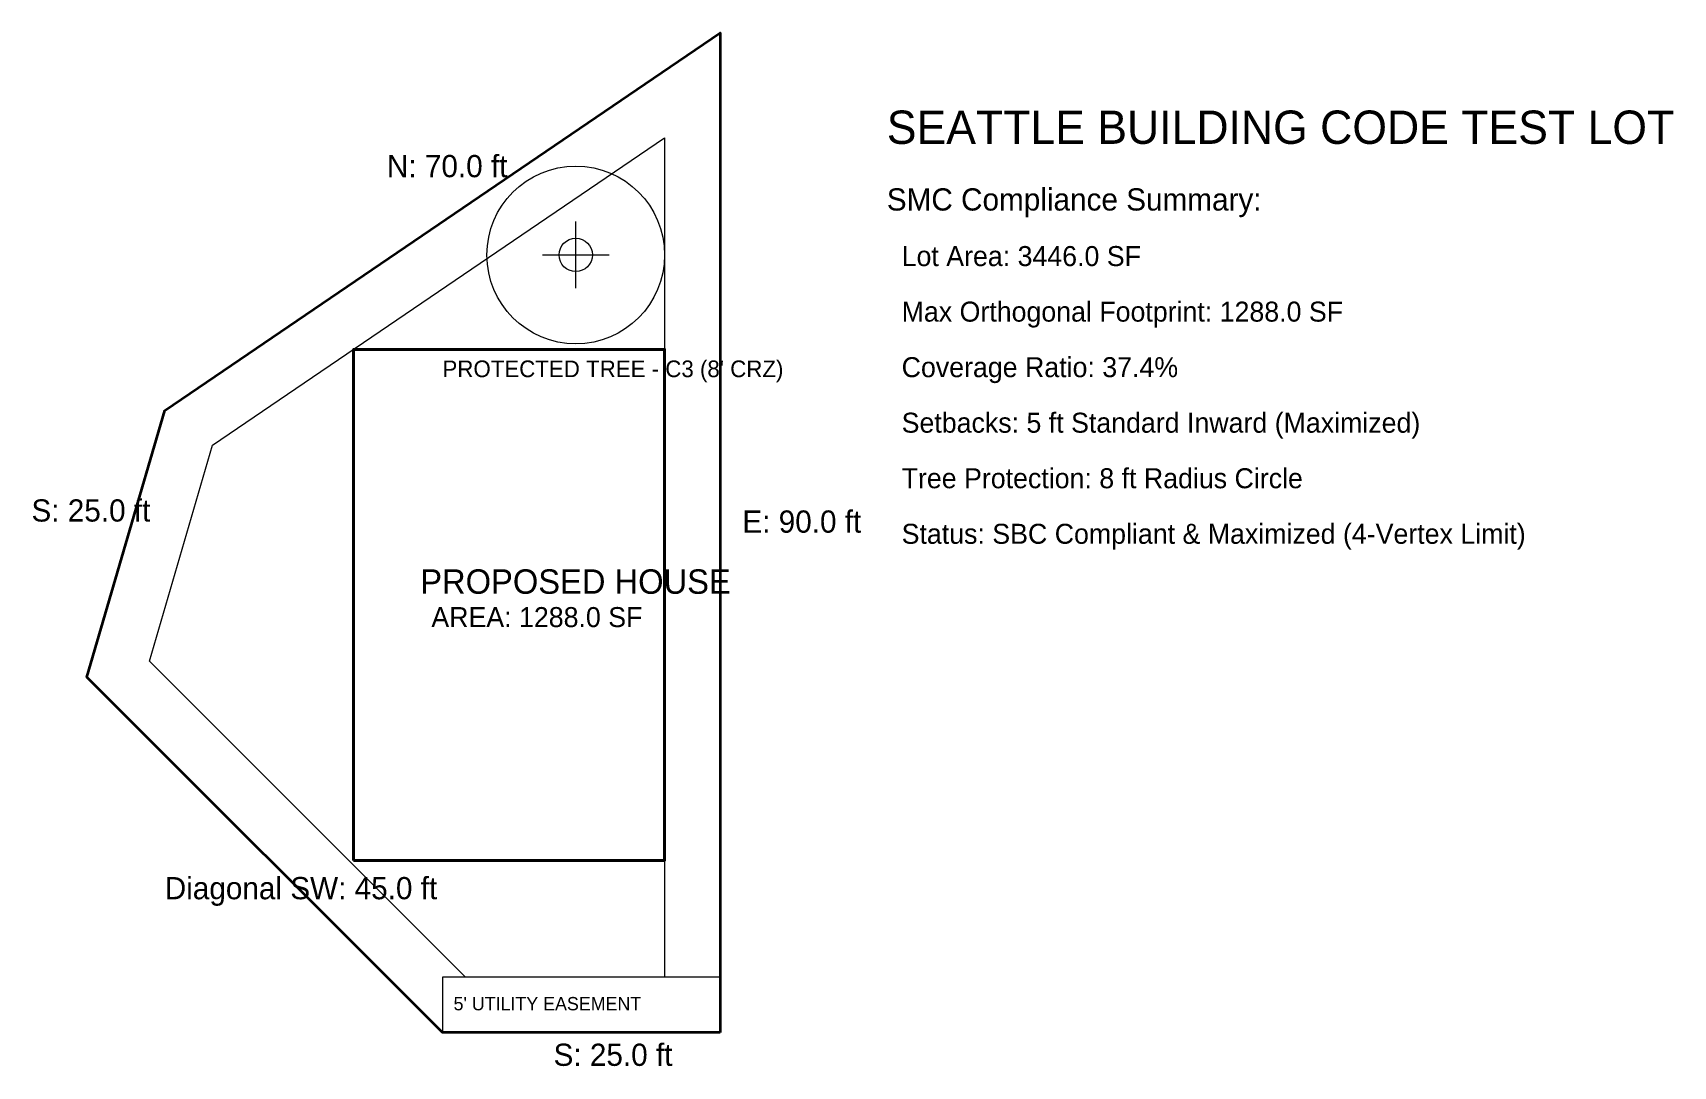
# Model space of a CAD drawing. Header units: metres. Extents: x 33 to 181, y -3 to 90.
import ezdxf

# ---------------------------------------------------------------- set-up
doc = ezdxf.new("R2010")
doc.units = ezdxf.units.M
doc.linetypes.add('DASHED', pattern=[0.25, -0.25])
for name, color, linetype, lineweight in [('ANNOTATIONS', 7, 'Continuous', 15), ('BUILDING_SETBACK', 3, 'DASHED', 15), ('LOT_BOUNDARY', 1, 'Continuous', 35), ('SBC_HOUSE_FOOTPRINT', 6, 'Continuous', 40), ('TREES', 120, 'Continuous', 15), ('UTILITIES', 5, 'DASHED', 15)]:
    doc.layers.add(name, color=color, linetype=linetype, lineweight=lineweight)

msp = doc.modelspace()

# ---------------------------------------------------------------- linework, layer by layer
at = {"layer": 'BUILDING_SETBACK', "lineweight": 15}
msp.add_lwpolyline([(90, 5), (72.07, 5), (43.63, 33.44), (49.3, 52.88), (90, 80.55), (90, 5)], close=True, dxfattribs=at)
at = {"layer": 'LOT_BOUNDARY', "lineweight": 35}
msp.add_lwpolyline([(95, 0), (70, 0), (38, 32), (45, 56), (95, 90)], close=True, dxfattribs=at)
at = {"layer": 'SBC_HOUSE_FOOTPRINT', "lineweight": 40}
msp.add_lwpolyline([(62, 15.5), (90, 15.5), (90, 61.5), (62, 61.5)], close=True, dxfattribs=at)
at = {"layer": 'TREES', "lineweight": 15}
for p, q in [((82, 67), (82, 73)), ((79, 70), (85, 70))]:
    msp.add_line(p, q, dxfattribs=at)
at = {"layer": 'TREES', "linetype": 'DASHED', "lineweight": 15}
msp.add_circle((82, 70), 8, dxfattribs=at)
at = {"layer": 'TREES', "lineweight": 15}
msp.add_circle((82, 70), 1.5, dxfattribs=at)
at = {"layer": 'UTILITIES', "lineweight": 15}
msp.add_lwpolyline([(70, 0), (95, 0), (95, 5), (70, 5)], close=True, dxfattribs=at)

# ---------------------------------------------------------------- texts
at = {"layer": 'ANNOTATIONS'}
for s, height, p in [('SEATTLE BUILDING CODE TEST LOT', 3, (110, 80)), ('N: 70.0 ft', 2, (65, 77)), ('SMC Compliance Summary:', 2, (110, 74)), ('  Lot Area: 3446.0 SF', 1.8, (110, 69)), ('  Max Orthogonal Footprint: 1288.0 SF', 1.8, (110, 64)), ('  Coverage Ratio: 37.4%', 1.8, (110, 59)), ('  Setbacks: 5 ft Standard Inward (Maximized)', 1.8, (110, 54)), ('  Tree Protection: 8 ft Radius Circle', 1.8, (110, 49)), ('S: 25.0 ft', 2, (33, 46)), ('E: 90.0 ft', 2, (97, 45)), ('  Status: SBC Compliant & Maximized (4-Vertex Limit)', 1.8, (110, 44)), ('Diagonal SW: 45.0 ft', 2, (45, 12)), ('S: 25.0 ft', 2, (80, -3))]:
    msp.add_text(s, height=height, dxfattribs=at).set_placement(p)
at = {"layer": 'SBC_HOUSE_FOOTPRINT'}
for s, height, p in [('PROPOSED HOUSE', 2.2, (68, 39.5)), ('AREA: 1288.0 SF', 1.8, (69, 36.5))]:
    msp.add_text(s, height=height, dxfattribs=at).set_placement(p)
at = {"layer": 'TREES'}
msp.add_text("PROTECTED TREE - C3 (8' CRZ)", height=1.5, dxfattribs=at).set_placement((70, 59))
at = {"layer": 'UTILITIES'}
msp.add_text("5' UTILITY EASEMENT", height=1.2, dxfattribs=at).set_placement((71, 2))

doc.saveas('drawing.dxf')
